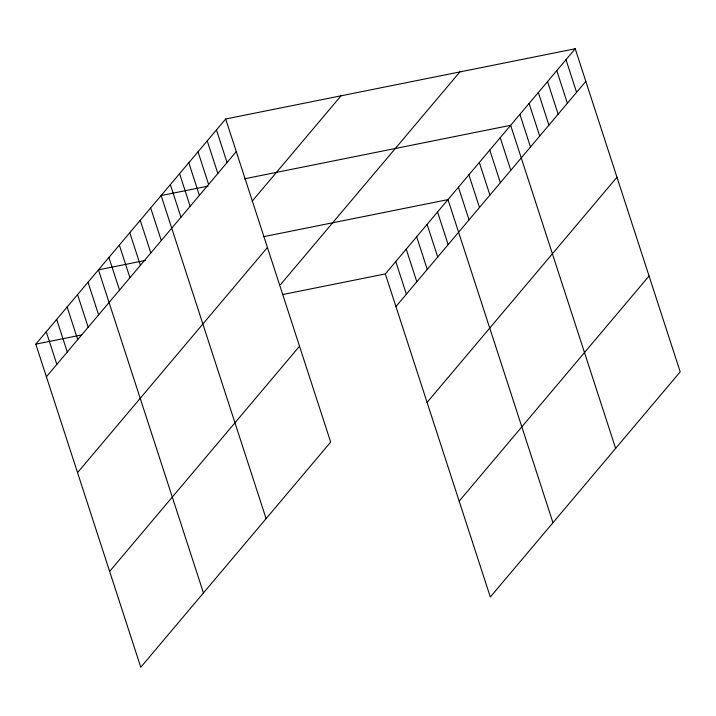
<?xml version="1.0" encoding="UTF-8"?>
<svg xmlns="http://www.w3.org/2000/svg" width="716" height="716" viewBox="0 0 716 716"><rect width="100%" height="100%" fill="white"/><g stroke="black" fill="none" stroke-linecap="round" stroke-linejoin="round"><path stroke-width="1.07" d="M225.683 118.99L330.667 442.085L140.775 667.249L35.8 344.154L225.683 118.99L575.225 48.751L680.2 371.846L490.317 597.01L385.333 273.915L575.225 48.751M46.397 376.777L236.289 151.613M252.104 201.268L341.031 95.81M77.543 472.632L267.426 247.468M280.43 284.717L459.878 71.931M109.629 571.395L299.521 346.231M395.939 306.538L585.822 81.373M427.076 402.392L616.968 177.228M459.171 501.155L649.054 275.991M208.114 186.106L161.127 195.549L266.101 518.635M244.433 178.812L510.66 125.309L615.635 448.395M145.455 260.409L98.459 269.851L203.442 592.938M263.685 236.656L448.001 199.612L552.976 522.707M35.8 344.154L81.722 334.927M282.802 294.518L385.333 273.915M565.998 59.688L576.595 92.31M556.779 70.624L567.376 103.247M547.552 81.561L558.149 114.184M538.334 92.498L548.93 125.121M529.106 103.435L539.703 136.058M519.888 114.372L530.484 146.995M500.215 137.696L510.812 170.31M489.771 150.074L500.377 182.696M479.326 162.46L489.932 195.083M468.882 174.847L479.487 207.47M458.446 187.234L469.043 219.848M437.557 211.999L448.153 244.621M427.112 224.385L437.709 256.999M416.667 236.763L427.264 269.386M406.223 249.15L416.819 281.773M395.778 261.537L406.375 294.151M216.465 129.927L227.061 162.55M207.237 140.864L217.843 173.487M198.019 151.801L208.616 184.424M188.791 162.738L199.397 195.361M179.573 173.675L190.17 206.298M170.345 184.612L180.951 217.234M150.682 207.935L161.279 240.549M140.238 220.313L150.834 252.936M129.793 232.7L140.39 265.323M119.348 245.087L129.945 277.71M108.904 257.465L119.509 290.087M88.014 282.238L98.62 314.861M77.579 294.625L88.175 327.239M67.134 307.003L77.731 339.626M56.689 319.39L67.286 352.012M46.245 331.776L56.841 364.39"/></g></svg>
